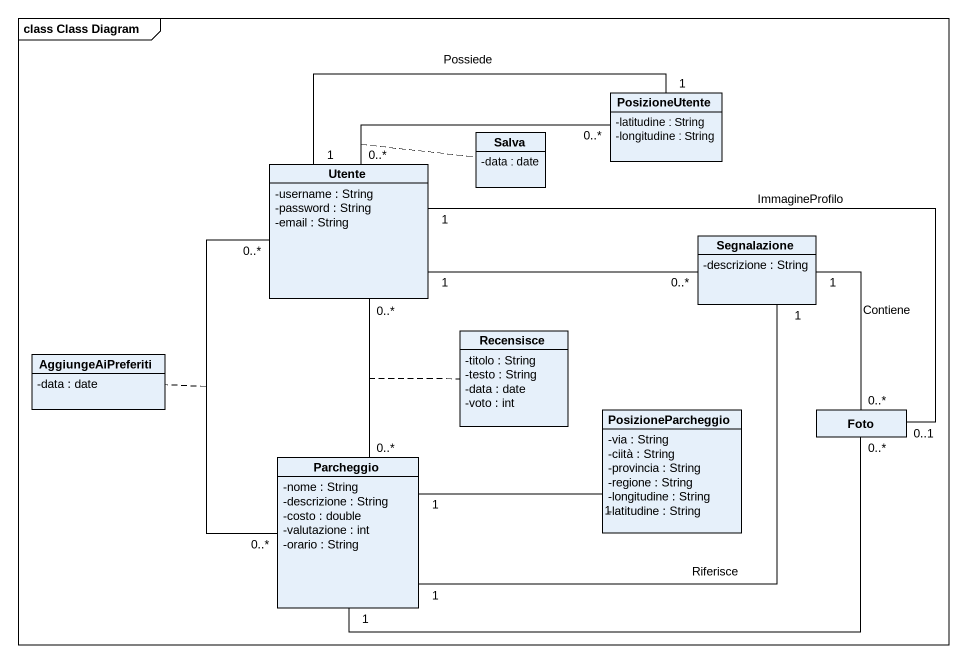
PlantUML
@startuml
mainframe class Class Diagram
hide circle
hide empty members
skinparam classAttributeIconSize 0
class PosizioneUtente {
  -latitudine : String
  -longitudine : String
}
class Utente {
  -username : String
  -password : String
  -email : String
}
class Salva {
  -data : date
}
class Segnalazione {
  -descrizione : String
}
class AggiungeAiPreferiti {
  -data : date
}
class Recensisce {
  -titolo : String
  -testo : String
  -data : date
  -voto : int
}
class PosizioneParcheggio {
  -via : String
  -ciità : String
  -provincia : String
  -regione : String
  -longitudine : String
  -latitudine : String
}
class Foto
class Parcheggio {
  -nome : String
  -descrizione : String
  -costo : double
  -valutazione : int
  -orario : String
}
Utente "0..*" -right- "0..*" PosizioneUtente
(Utente, PosizioneUtente) .. Salva
Utente "1" -right- "1" PosizioneUtente : Possiede
Utente "1" -right- "0..*" Segnalazione
Utente "1" -right- "0..1" Foto : ImmagineProfilo
Utente "0..*" -- "0..*" Parcheggio
(Utente, Parcheggio) .. AggiungeAiPreferiti
Utente "0..*" -- "0..*" Parcheggio
(Utente, Parcheggio) .. Recensisce
Segnalazione "1" -- "0..*" Foto : Contiene
Segnalazione "1" -- "1" Parcheggio : Riferisce
Parcheggio "1" -right- "1" PosizioneParcheggio
Parcheggio "1" -right- "0..*" Foto
@enduml
